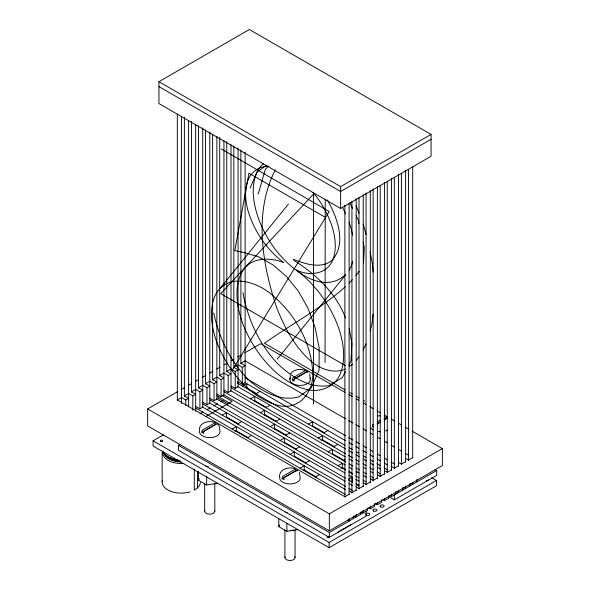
<?xml version="1.0" encoding="UTF-8"?>
<svg xmlns="http://www.w3.org/2000/svg" width="590" height="590" viewBox="0 0 590 590"><rect width="100%" height="100%" fill="white"/><g stroke="black" fill="none" stroke-linecap="round" stroke-linejoin="round"><path stroke-width="0.89" d="M325.068 362.444L325.223 199.28M363.499 263.487L364.273 247.468L363.101 242.143M201.891 432.278L201.972 431.157A1.128 0.649 -60 0 1 202.761 429.859L214.863 422.875A1.128 0.649 -60 0 1 215.652 423.259L215.733 424.276L201.891 432.278L203.727 433.333L203.808 432.219A1.128 0.649 -60 0 1 204.605 430.921L216.7 423.937A1.128 0.649 -60 0 1 217.496 424.321M297.744 470.65A1.128 0.649 -60 0 0 296.954 470.267L284.852 477.251A1.128 0.649 -60 0 0 284.063 478.549L283.982 479.67L282.935 479.205L282.138 478.608L282.219 477.487A1.128 0.649 -60 0 1 283.016 476.189L295.111 469.205A1.128 0.649 -60 0 1 295.907 469.588L295.988 470.614L297.028 471.071M307.921 372.113A1.128 0.649 -60 0 0 307.125 371.73L295.022 378.714A1.128 0.649 -60 0 0 294.233 380.012L294.152 381.133L293.112 380.668L292.316 380.071L292.397 378.95A1.128 0.649 -60 0 1 293.186 377.652L305.288 370.668A1.128 0.649 -60 0 1 306.077 371.051L306.158 372.076L307.198 372.533M289.882 379.466L290.31 375.535M373.138 314.146L371.803 324.743L370.159 330.901M258.184 194.147L265.36 169.271L268.538 166.07M250.123 188.033L257.1 172.007L266.746 165.163M363.116 350.217L366.08 343.793M217.762 483.269L206.662 484.987L198.535 480.297L199.28 478.697M298.009 529.606L286.91 531.317L278.79 526.627L279.535 525.026M345.497 371.42L342.126 377.829L328.829 385.661C309.02 388.471 291.674 376.767 277.824 363.934C259.217 344.258 247.689 319.212 242.977 292.669M348.86 365.011L350.969 361.006L351.861 343.373L349.206 328.409M359.059 271.363L355.91 275.722M232.821 369.318L329.176 211.508L221.228 148.923M275.338 169.898C253.53 212.105 262.1 264.003 276.533 307.279C284.867 328.328 295.796 349.317 313.902 363.58C323.091 369.93 334.714 373.64 345.504 369.119M290.781 373.699C293.709 369.229 300.081 368.794 304.801 370.173M356.331 360.291L358.978 356.862M219.952 288.547L288.414 204.074M277.3 359.111L345.615 274.844M216.84 292.463C229.834 272.728 257.395 282.123 271.997 294.867C294.358 313.622 310.524 340.998 312.589 370.432C314.89 391.93 298.466 412.204 275.803 404.777C248.08 395.735 228.618 370.756 217.732 344.663A64.937 37.495 60 0 1 216.832 292.463M345.356 274.852C322.317 295.693 290.678 269.011 275.987 250.367C263.546 233.758 254.415 214.067 253.184 193.137C253.199 182.701 254.902 170.702 263.479 163.71M349.228 283.067L352.267 279.726M345.334 286.696C320.783 308.836 291.246 324.212 264.438 343.269L345.283 389.946M349.132 366.582L352.754 364.052M200.371 482.458A19.123 11.04 0 0 1 197.473 487.923L194.294 490.15L194.294 469.168M158.939 81.708L249.364 29.5L431.061 134.402L431.061 156.262L340.637 208.469L158.939 103.567L158.939 81.708L340.637 186.61L431.061 134.402M431.061 139.292L340.637 191.499L158.939 86.597M412.078 431.113L442.36 448.592L442.36 465.562L329.331 530.816L147.64 425.921L147.64 408.951L177.885 391.487M181.071 389.651L184.25 387.814M188.232 385.513L191.418 383.677M195.393 381.376L198.579 379.54M202.562 377.239L205.748 375.402M209.723 373.109L212.909 371.265M216.891 368.971L220.07 367.135M224.053 364.834L227.239 362.998M231.214 360.697L233.603 359.317M237.586 357.024L240.764 355.18M244.747 352.886L260.669 343.697L345.143 392.461M349.11 494.273L344.877 496.721L177.31 399.976L181.543 397.535L185.784 399.976L188.608 398.346L184.375 395.897L188.608 393.456L192.849 395.897L195.674 394.268L191.44 391.819L195.674 389.378L199.914 391.819L202.739 390.189L198.498 387.741L202.739 385.292L206.979 387.741L209.804 386.111L205.563 383.662L209.804 381.214L214.045 383.662L216.869 382.032L212.629 379.584L216.869 377.135L221.11 379.584L223.935 377.954L219.694 375.506L223.935 373.057L228.168 375.506L231 373.876L226.759 371.427L231 368.979L235.233 371.427L238.065 369.797L233.824 367.349L238.065 364.9L242.298 367.349L245.123 365.719L240.89 363.27L245.123 360.822L345.666 418.871M237.357 382.298L238.766 381.487M195.674 406.34L199.914 408.789L202.739 407.159L202.739 127.875M202.739 402.262L206.979 404.711L209.804 403.081L209.804 132.079M209.804 398.184L214.045 400.632L216.869 399.002L216.869 136.29M216.869 394.105L221.11 396.554L223.935 394.924L223.935 140.501M223.935 390.027L228.168 392.475L231 390.846L231 144.705M231 385.949L235.233 388.397L238.065 386.767L238.065 147.994M238.065 381.87L242.298 384.319L245.123 382.689L245.123 152.205M242.586 386.133L246.819 383.684L246.819 388.581M431.725 477.716L436.504 480.474L436.504 485.695L329.132 547.69L153.083 446.055L153.083 440.833L163.423 434.867M200.017 413.738L203.196 411.901M207.171 409.608L210.357 407.771M213.536 405.935L217.511 403.634M220.697 401.797L223.079 400.426M205.519 416.761L232.209 401.355L222.002 395.462M255.861 393.803L260.102 391.354M222.238 415.176L226.479 412.727L226.479 417.624M250.492 398.862L254.732 396.414L254.732 401.303M366.066 511.265L366.066 516.162L329.331 537.372L178.519 450.295L178.519 445.398L180.097 444.484M292.316 380.071L306.158 372.076M237.497 423.981L241.738 421.533M265.751 407.668L269.991 405.219M232.128 429.041L236.369 426.592L236.369 431.489M260.382 412.727L264.622 410.279L264.622 415.176M234.953 431.651L236.369 430.833L247.807 437.441M247.387 437.854L251.628 435.405M275.641 421.533L279.881 419.092M270.272 426.592L274.512 424.144L274.512 429.041M285.531 435.405L289.771 432.957M280.161 440.465L284.402 438.016L284.402 442.906M308.423 424.144L312.663 421.702L312.663 426.592M295.42 449.27L299.661 446.822M323.681 432.957L327.922 430.508M290.051 454.329L294.292 451.881L294.292 456.122L305.738 462.73M318.312 438.016L322.553 435.568L322.553 440.465M321.137 440.627L322.553 439.808L334.759 446.859M305.318 463.135L309.551 460.694M333.571 446.822L337.812 444.373M377.217 421.806L380.24 420.058M384.024 417.875L385.536 416.997A1.128 0.649 -60 0 1 386.332 417.381L386.413 418.406L384.105 419.741M282.138 478.608L295.988 470.614M299.949 468.195L304.182 465.746L304.182 470.643M328.202 451.881L332.443 449.433L332.443 454.329M377.18 423.738L380.255 421.961M377.548 423.738L380.572 421.99M384.348 419.807L387.372 418.059M315.207 477.008L319.441 474.559M343.461 460.694L345.578 459.47M338.092 465.746L342.333 463.298L342.333 468.195M340.917 468.357L342.333 467.546L345.386 469.308M356.176 472.929L357.592 472.111M348.69 479.205L352.223 477.17L352.223 482.06M356.176 490.194L351.935 492.643L349.11 491.013M363.241 486.116L359 488.564L356.176 486.934M370.306 482.037L366.066 484.486L363.241 482.856M377.371 477.959L373.131 480.408L370.306 478.778M384.437 473.881L380.196 476.329L377.371 474.699M391.502 469.802L387.261 472.251L384.437 470.621M398.56 465.724L394.327 468.172L391.502 466.543M405.625 461.646L401.392 464.094L398.56 462.464M412.69 457.567L408.457 460.016L405.625 458.386M147.64 408.951L329.331 513.853L442.36 448.592M329.331 537.372L329.331 532.475L367.481 510.446L367.481 508.005M368.735 507.909L370.306 508.816L374.547 506.368L374.547 503.926M374.997 503.366L377.371 504.738L381.612 502.289L381.612 499.848M382.866 499.752L384.437 500.659L388.67 498.211L388.67 495.77M389.909 495.666L391.502 496.581L436.711 470.481L436.711 475.378L394.327 499.848L388.832 496.677M337.856 532.187L351.197 524.481M153.083 440.833L329.132 542.468L436.504 480.474M378.006 415.965L380.41 415.788M269.011 166.358C261.333 165.812 253.892 170.067 249.813 176.499A53.107 30.665 60 0 0 248.036 210.77C254.069 231.118 266.643 249.445 283.451 262.395C269.534 257.321 250.927 256.864 242.431 271.334A67.732 39.102 60 0 0 243.493 325.533C250.374 342.532 260.787 358.034 274.084 370.682A80.1 46.241 60 0 0 305.384 389.12C319.367 393.397 335.858 386.996 340.762 372.637A67.636 39.051 60 0 0 338.631 327.974C330.518 305.06 315.569 284.859 296.364 270.014C308.607 276.268 326.764 274.704 332.502 260.47A53.093 30.658 60 0 0 331.44 224.547C327.162 212.843 321.071 201.706 312.877 192.281M214.377 422.374C207.923 419.888 197.901 423.251 199.464 431.674A10.273 5.929 0 0 0 209.73 437.603A10.273 5.929 0 0 0 220.004 431.674L219.244 426.268L218.138 424.557M294.631 468.711C288.171 466.225 278.156 469.581 279.712 478.003A10.273 5.929 0 0 0 289.985 483.933A10.273 5.929 0 0 0 300.251 478.003L299.351 472.243M324.434 216.825L248.914 173.224L234.827 250.691L242.667 252.21L258.258 256.68L273 264.91L286.46 276.489L298.23 291.01L307.884 308.039L315.008 327.17L319.183 347.989L319.079 370.173L311.35 387.608L299.071 396.805C280.914 401.856 263.546 392.387 249.931 381.066C230.83 362.894 219.288 338.667 213.764 313.128M345.666 365.785L220.675 293.621L313.563 194.029L313.563 404.091M350.062 392.704L352.341 394.017M356.131 396.207L359.163 397.962M363.352 400.374L364.679 401.148M349.125 394.762L352.311 396.605M356.294 398.906L358.691 400.286M363.469 403.044L365.859 404.423M369.842 406.724L373.035 408.568M377.017 410.869L380.203 412.705M384.186 415.006L387.379 416.85M391.362 419.151L394.548 420.987M398.53 423.288L401.724 425.132M405.706 427.433L408.892 429.269M435.118 469.559L436.711 470.481M348.86 420.714L352.85 423.015M356.036 424.859L359.229 426.703M363.219 429.004L366.412 430.848M370.402 433.149L372.799 434.535M377.585 437.301L379.975 438.68M384.761 441.445L387.158 442.825M391.148 445.133L394.341 446.969M398.331 449.278L401.525 451.121M405.507 453.422L408.7 455.266M245.123 377.792L345.666 435.84M348.86 437.677L352.85 439.985M356.036 441.829L359.229 443.673M363.219 445.974L366.412 447.817M370.402 450.118L372.799 451.498M377.585 454.263L379.975 455.65M384.761 458.408L387.158 459.794M391.148 462.095L394.341 463.939M244.599 382.401L345.401 440.605M349.376 442.898L352.555 444.735M355.733 446.571L358.912 448.407M362.887 450.701L366.066 452.53M370.041 454.831L373.219 456.66M377.194 458.961L380.373 460.79M384.348 463.084L387.527 464.92M246.819 387.932L256.975 393.796M312.663 425.943L324.102 432.551M237.394 383.139L345.143 445.347M349.11 447.64L352.289 449.477M356.264 451.77L358.646 453.142M363.418 455.9L365.8 457.272M370.572 460.03L372.954 461.402M376.929 463.696L380.108 465.532M384.083 467.826L387.261 469.662M411.105 483.431L412.69 484.346L412.69 482.716M237.696 386.575L345.725 448.946M348.897 450.775L352.857 453.061M356.021 454.89L359.192 456.719M363.145 459.005L366.316 460.834M370.277 463.121L373.441 464.95M377.401 467.236L380.572 469.065M254.732 400.654L266.179 407.262M231.132 387.682L345.452 453.68M348.616 455.51L352.577 457.796M355.741 459.625L358.912 461.454M362.872 463.74L366.036 465.569M369.996 467.855L373.16 469.684M377.121 471.971L380.292 473.8M404.047 487.51L405.625 488.424L405.625 485.976M230.705 390.698L345.408 456.925M349.273 459.153L352.422 460.967M356.36 463.246L358.72 464.603M363.44 467.332L365.807 468.696M370.527 471.425L372.887 472.789M264.622 414.519L276.828 421.57M332.443 453.673L343.889 460.281M224.097 391.775L345.821 462.051M348.97 463.873L352.909 466.144M356.058 467.966L359.207 469.78M363.138 472.052L366.287 473.873M370.225 476.145L373.374 477.959M396.989 491.595L398.56 492.502L398.56 490.054M223.669 394.791L345.386 465.06M349.199 467.265L352.252 469.028M356.065 471.233L359.177 473.025M363.152 475.326L366.331 477.155M274.512 428.392L286.718 435.435M349.199 471.506L352.252 473.269M217.046 395.861L345.725 470.156M348.771 471.912L352.591 474.117M355.733 475.931L358.912 477.767M362.887 480.061L366.066 481.897M228.278 403.98L218.079 398.088L218.079 396.458M216.619 398.877L345.054 473.033M349.037 475.326L352.223 477.17M356.036 479.368L359.089 481.13M284.402 442.257L296.608 449.3M356.036 483.616L359.089 485.371M209.988 399.946L345.593 478.239M348.749 480.053L352.562 482.259M356.375 484.464L358.661 485.784M209.435 402.889L345.187 481.263M349.147 483.549L352.311 485.378M226.479 416.968L238.685 424.018M202.879 403.995L345.696 486.455M348.867 488.284L352.82 490.57M202.444 407.012L345.423 489.553M304.182 469.987L316.388 477.037M195.843 408.088L345.113 494.273M361.655 511.98L363.241 512.894L363.241 510.446M354.605 516.066L356.176 516.973L356.176 514.524M347.702 520.24L349.11 521.051L349.11 518.603M178.519 445.398L329.331 532.475M373.359 427.005L372.563 426.4L372.644 425.287A1.128 0.649 -60 0 1 373.042 424.343M327.384 199.929C337.067 217.142 346.942 242.866 332.325 260.109C321.034 269.527 305.251 263.914 293.164 259.239L294.314 260.699C316.233 274.439 336.219 293.392 345.57 317.988M349.841 202.739L352.621 208.484M356.198 215.866L358.189 219.967L358.971 223.514M342.495 207.193L345.548 213.853M356.124 205.585L359.045 213.167M363.189 224.134L366.117 234.547M309.669 374.06L310.429 379.466M370.173 251.923L372.43 264.099L373.153 272.079M416.931 479.449L416.931 481.897M412.69 167L412.69 457.98M409.866 483.527L409.866 485.976M408.457 169.441L408.457 460.429M405.625 170.156L405.625 462.059M402.8 487.613L402.8 490.054M401.392 173.519L401.392 464.507M398.56 174.234L398.56 466.137M395.735 491.691L395.735 494.132M394.327 177.597L394.327 468.585M394.327 494.951L394.327 499.848M391.502 178.313L391.502 470.215M391.502 494.132L391.502 496.581M387.261 181.683L387.261 472.715M384.437 182.391L384.437 474.294M384.437 498.211L384.437 500.659M380.196 185.762L380.196 476.794M377.371 186.47L377.371 478.372M377.371 502.289L377.371 504.738M373.131 188.918L373.131 480.872M370.306 190.548L370.306 482.45M370.306 506.368L370.306 508.816M366.066 192.996L366.066 484.95M363.241 194.626L363.241 486.536M360.416 512.083L360.416 514.524M359 197.075L359 489.029M356.176 198.705L356.176 490.615M353.351 516.162L353.351 518.61M351.935 201.153L351.935 493.107M349.11 203.705L349.11 494.693M344.877 205.231L344.877 497.186M340.637 186.61L340.637 208.469M329.331 513.853L329.331 530.816M329.132 542.468L329.132 547.69M295.052 529.931L295.052 557.572M286.91 523.367L286.91 531.317M284.911 529.931L284.911 557.572M278.79 518.676L278.79 526.627M242.298 367.349L242.298 384.319M240.89 150.044L240.89 363.661M235.233 371.427L235.233 388.397M233.824 145.833L233.824 367.74M228.168 375.506L228.168 392.475M226.759 141.63L226.759 371.818M221.11 379.584L221.11 396.554M219.694 137.426L219.694 375.919M214.804 483.594L214.804 511.242M214.045 383.662L214.045 400.632M212.629 134.129L212.629 379.982M206.979 387.741L206.979 404.711M206.662 476.152L206.662 484.987M205.563 129.925L205.563 384.06M204.664 483.594L204.664 511.242M199.914 391.819L199.914 408.789M198.498 125.714L198.498 388.139M198.535 471.462L198.535 480.297M197.473 471.506L197.473 487.923M195.674 124.586L195.674 411.237M192.849 395.897L192.849 410.19M191.44 121.503L191.44 392.217M188.608 120.375L188.608 406.849M185.784 399.976L185.784 405.337M184.375 117.299L184.375 396.296M181.543 116.171L181.543 403.449M177.31 114.01L177.31 400.374M162.154 452.493L162.154 481.683M387.667 429.992A10.273 5.929 0 0 1 385.543 430.936M380.41 431.733A10.273 5.929 0 0 1 377.748 431.526M373.146 429.992A10.273 5.929 0 0 1 370.483 427.337M310.075 377.932A10.273 5.929 0 0 1 300.155 385.395A10.273 5.929 0 0 1 290.236 377.932M214.627 510.483A5.067 2.928 0 0 1 209.73 514.17A5.067 2.928 0 0 1 204.833 510.483M293.392 530.078A9.16 5.288 0 0 1 290.774 530.454M294.882 556.812A5.067 2.928 0 0 1 289.985 560.5A5.067 2.928 0 0 1 285.088 556.812M349.088 222.224A64.775 37.399 60 0 1 352.665 235.233M352.665 261.495A64.775 37.399 60 0 1 349.155 270.235M214.819 410.891A2.028 1.173 0 0 1 214.819 410.286M208.167 415.559A2.028 1.173 0 0 1 207.643 414.423M329.132 536.598A1.202 0.693 0 0 1 328.785 537.711A1.202 0.693 0 0 1 327.089 537.151A1.202 0.693 0 0 1 328.593 536.421M287.3 512.666A5.399 3.112 0 0 1 285.752 512.046M208.204 466.683A5.399 3.112 0 0 1 205.785 465.879M428.34 479.81A1.202 0.693 0 0 1 427.779 480.584A1.202 0.693 0 0 1 426.334 480.474M180.024 460.834A16.933 9.772 0 0 1 166.424 455.79M178.239 460.281A17.007 9.816 0 0 1 168.976 457.405M180.009 461.343A17.007 9.816 0 0 1 165.045 454.499M180.865 461.926A17.228 9.942 0 0 1 164.522 454.337M183.903 463.423A18.556 10.716 0 0 1 162.951 451.084M190.231 491.824A19.123 11.04 0 0 1 170.082 491.027A19.123 11.04 0 0 1 162.405 480.245M176.417 459.728A17.228 9.942 0 0 1 170.82 458.091M175.886 459.595A18.556 10.716 0 0 1 168.408 457.066M167.73 456.675A18.556 10.716 0 0 1 163.902 453.12M168.157 456.667A18.025 10.406 0 0 1 166.653 455.62M178.099 460.171A19.123 11.04 0 0 1 162.626 451.763M366.294 515.144A2.028 1.173 0 0 0 369.687 514.613A2.028 1.173 0 0 0 367.201 513.182A2.028 1.173 0 0 0 366.294 515.144M160.716 441.32A1.202 0.693 0 0 0 162.722 441.01A1.202 0.693 0 0 0 161.254 440.162A1.202 0.693 0 0 0 160.716 441.32M380.646 506.854A2.028 1.173 0 0 0 384.046 506.331A2.028 1.173 0 0 0 381.56 504.893A2.028 1.173 0 0 0 380.646 506.854M373.47 510.999A2.028 1.173 0 0 0 376.87 510.475A2.028 1.173 0 0 0 374.385 509.037A2.028 1.173 0 0 0 373.47 510.999"/></g></svg>
